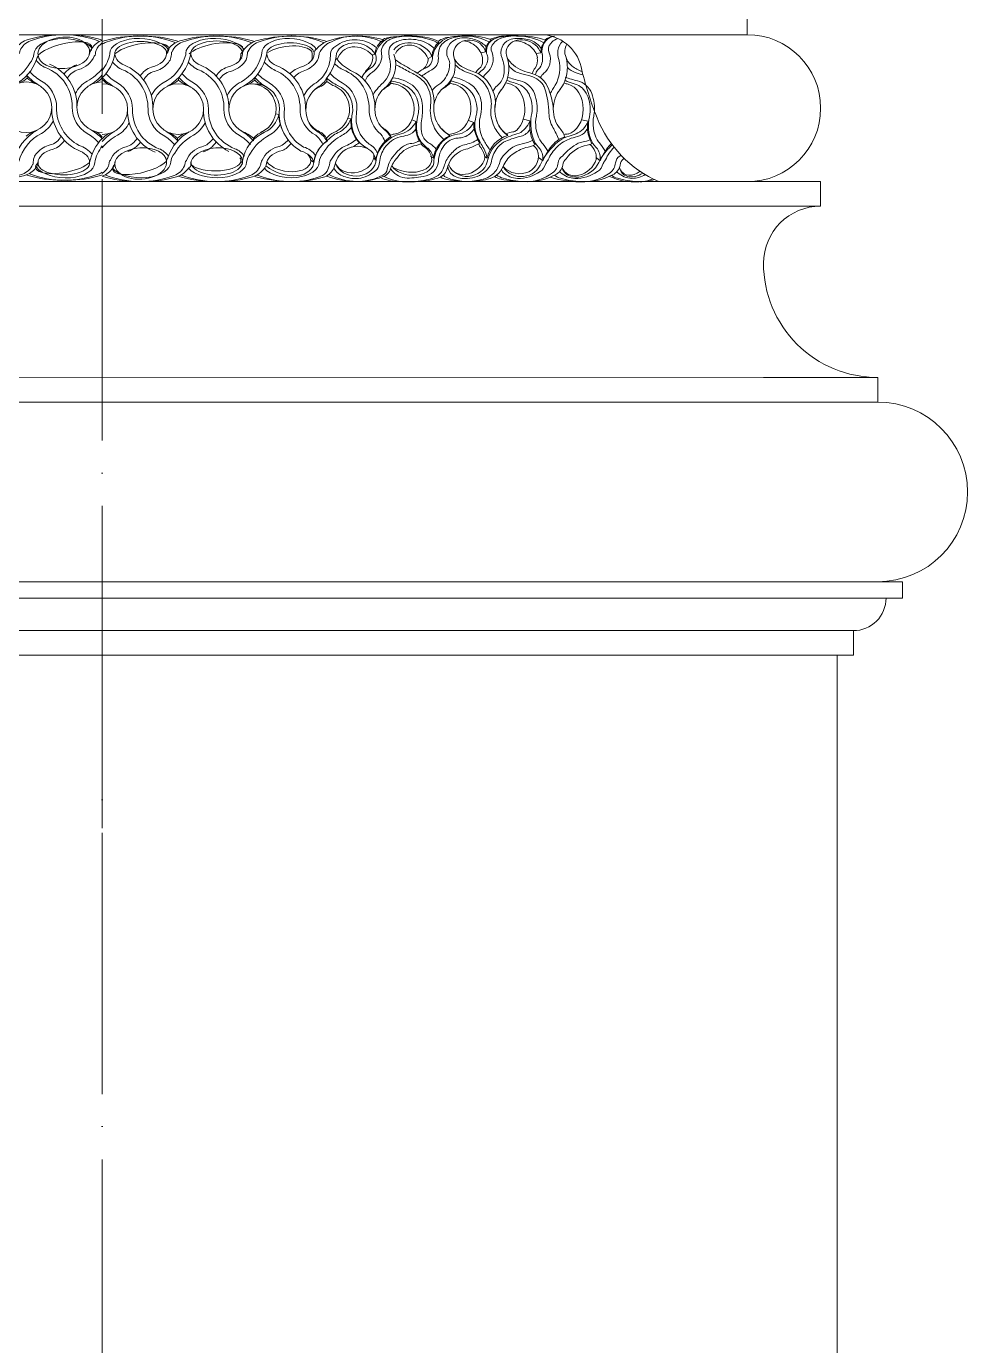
# Model space of a CAD drawing. Header units: millimetres. Extents: x 542654 to 551203, y 315718 to 321804.
# Drawn here: x 547805 to 548238, y 319638 to 320244 of the extents above; entities that cross this region are included whole.
import ezdxf

# ---------------------------------------------------------------- set-up
doc = ezdxf.new("R2010")
doc.units = ezdxf.units.MM
doc.linetypes.add('ACAD_ISO04W100', pattern=[30, 24, -3, 0, -3])
doc.layers.add('cad-block.com', color=250, linetype='Continuous')

msp = doc.modelspace()

# ---------------------------------------------------------------- linework, layer by layer
at = {"layer": 'cad-block.com', "color": 18, "linetype": 'ACAD_ISO04W100', "lineweight": 15, "ltscale": 5, "true_color": 0x000000}
msp.add_lwpolyline([(547840.28, 321525.15), (547840.28, 319130.24)], dxfattribs=at)
at = {"layer": 'cad-block.com', "color": 18, "lineweight": 15, "true_color": 0x000000}
for points in [[(548136.49, 320248.13), (548136.49, 320240.63)], [(547840.28, 320240.63), (547541.83, 320240.63)], [(547562.49, 320240.63), (548136.49, 320240.63)], [(547627, 320240.63), (547840.28, 320240.63)], [(547965.53, 320231.72), (547964.38, 320231.17)], [(547991.66, 320230.56), (547989.94, 320229.7)], [(548041.68, 320232.24), (548039.53, 320231.92)], [(547805.72, 320220.66), (547805.61, 320221.9)], [(547875.29, 320219.79), (547875.39, 320221.02)], [(547910.28, 320219.76), (547910.32, 320220.97)], [(547921.4, 320204.04), (547919.96, 320204.31)], [(547954.46, 320201.91), (547953.07, 320202.27)], [(547984.37, 320200.79), (547982.54, 320201.57)], [(548036.62, 320200.99), (548033.68, 320201.9)], [(548063.43, 320200.98), (548060.35, 320201.56)], [(547874.85, 320193.09), (547874.96, 320191.86)], [(547909.73, 320193.09), (547909.76, 320191.89)], [(547943.22, 320193), (547943.27, 320191.8)], [(547904.68, 320181.23), (547903.88, 320182.77)], [(547937.44, 320181.99), (547935.96, 320183.19)], [(547965.84, 320183.04), (547965.1, 320183.96)], [(547992.39, 320183.98), (547991.1, 320184.67)], [(548017.03, 320183.96), (548015.94, 320184.68)], [(548042.6, 320182.63), (548040.89, 320184.02)], [(548068.96, 320182.63), (548067.26, 320184.02)], [(548136.49, 320173.13), (547510.33, 320173.13)], [(548053.57, 320173.13), (547840.28, 320173.13)], [(548136.49, 320173.13), (548170.24, 320173.13), (548170.24, 320161.88)], [(548170.23, 320161.88), (547510.33, 320161.88)], [(548196.49, 320083.09), (547484.08, 320083.16)], [(548196.49, 320083.13), (548143.99, 320083.13)], [(548196.49, 320083.16), (548196.49, 320071.88)], [(548196.49, 320071.88), (547482.83, 320071.88)], [(547472.78, 319989.38), (548207.78, 319989.38)], [(547840.28, 319989.38), (547484.08, 319989.38)], [(547840.28, 319989.38), (548196.49, 319989.38)], [(548196.49, 319989.38), (547840.28, 319989.38)], [(548200.28, 319981.88), (547480.28, 319981.88)], [(547495.28, 319966.88), (548185.28, 319966.88)], [(548177.78, 319955.63), (548185.28, 319955.63), (548185.28, 319966.88)], [(547502.78, 319955.63), (548177.78, 319955.63)], [(548177.78, 319955.63), (548177.78, 319314.38)], [(547840.28, 319918.8), (547840.28, 319876.13)]]:
    msp.add_lwpolyline(points, dxfattribs=at)
for points in [[(547799.6, 320232.64, -0.287049), (547800.54, 320234.33, -0.152401), (547806.19, 320238.44, -0.065459), (547821.48, 320240.63)], [(547802.26, 320231.96, -0.096375), (547802.57, 320233.36, -0.214877), (547807.25, 320237.77, -0.093407), (547822.87, 320240.54, -0.071007)], [(547839.05, 320237.53, 0.097156), (547822.87, 320240.54)], [(547840.28, 320238.15, 0.018642), (547840.28, 320238.15, 0.0708), (547824.53, 320240.63)], [(547834.48, 320231.64, -0.139266), (547835.42, 320234.33, -0.134169), (547840.28, 320238.14, -0.134169)], [(547837.13, 320231.85, -0.103393), (547837.45, 320233.36, -0.146784), (547840.28, 320236.85, -0.146784)], [(547840.28, 320237.56, -0.018642), (547841.07, 320237.85, -0.065451), (547856.35, 320240.04, -0.065451)], [(547840.28, 320236.26, -0.066014), (547842.12, 320237.18, -0.093177), (547857.7, 320239.95)], [(547873.91, 320236.95, 0.020326), (547873.32, 320237.18, 0.093407), (547857.7, 320239.95)], [(547875.15, 320237.56, 0.01773), (547874.38, 320237.85, 0.065459), (547859.09, 320240.04, 0.065459)], [(547869.75, 320231.72, -0.160145), (547870.78, 320234.3, -0.142486), (547875.94, 320237.85, -0.065451), (547891.23, 320240.04, -0.065451)], [(547872.02, 320232.21, -0.375012), (547872.32, 320232.77, -0.214877), (547877, 320237.18, -0.094059), (547892.75, 320239.95, -0.071007)], [(547908.9, 320236.9, 0.024119), (547908.2, 320237.18, 0.093177), (547892.62, 320239.95)], [(547910.14, 320237.51, 0.020284), (547909.25, 320237.85, 0.065451), (547893.96, 320240.04, 0.065451)], [(547904.62, 320231.69, -0.154889), (547905.66, 320234.21, -0.142486), (547910.82, 320237.76, -0.063968), (547927.03, 320240.04)], [(547906.9, 320232.21, -0.375012), (547907.2, 320232.77, -0.214877), (547911.87, 320237.18, -0.093177), (547927.45, 320239.95, -0.071007)], [(547943.34, 320237.55, 0.017867), (547942.56, 320237.85, 0.065451), (547927.27, 320240.04, 0.065451)], [(547942.16, 320236.92, 0.022594), (547941.5, 320237.18, 0.10345), (547927.45, 320239.95)], [(547937.54, 320231.89, -0.221293), (547938.78, 320234.21, -0.091677), (547943.34, 320237.55, -0.107279)], [(547943.34, 320237.56, -0.018642), (547944.13, 320237.85, -0.073626), (547957.68, 320240.04, -0.065451)], [(547943.34, 320236.26, -0.066014), (547945.18, 320237.18, -0.127622), (547956.4, 320239.95)], [(547945.09, 320231.89, -0.273571), (547947.49, 320235.3, -0.171003), (547956.2, 320238.33, -0.163869), (547965.21, 320235.53, -0.074042), (547966.15, 320234.42, 2.685215)], [(547956.77, 320239.95, -0.080531), (547969.44, 320238.24, -0.078298)], [(547956.77, 320239.95, -0.104791), (547967.87, 320237.69, -0.031762), (547968.37, 320237.44, -1.384348)], [(547961.06, 320219.38, -0.181014), (547963.46, 320222.77, 0.210964), (547968.72, 320230.05, -0.035745), (547968.42, 320233.26, -0.146791), (547970.44, 320237.09, -0.099604), (547972.37, 320238.4, -0.112427), (547981.31, 320239.95, -0.052552), (547990.59, 320238.49, -0.081574), (547994.4, 320236.76, -481557.148128)], [(547964.63, 320212.96, -0.056045), (547967.21, 320216.51, -0.022795), (547969.27, 320218.57, 0.235098), (547972.62, 320227.23, 0.032245), (547972.24, 320229.61, -0.038781), (547971.85, 320232.35, -0.33746), (547975.05, 320237.14, -0.078815), (547977.53, 320238.13, -0.063281), (547982.15, 320238.56, -0.121478), (547990.31, 320236.26, -0.064238), (547992.65, 320234.32, 3.827273)], [(547965.48, 320231.81, -0.234886), (547969.44, 320238.24, 0.555427)], [(547972.78, 320239.28, 0.176971), (547968.56, 320236.67, 0.170859), (547965.83, 320231.8, 30.835725)], [(547969.06, 320238.35, -0.023677), (547969.89, 320238.81, -4.543444)], [(547969.89, 320238.81, -0.089164), (547975.52, 320239.74, -138.152303)], [(547982.61, 320240.04, 0.062233), (547972.78, 320239.28, -20.36839)], [(547981.31, 320239.95, -0.131146), (547995.06, 320237.37, -0.136736)], [(547987.02, 320221.62, -0.045129), (547991.59, 320224.46, 0.299565), (547994.64, 320229.74, -0.09087), (547995.12, 320234.26, -0.144119), (547996.29, 320236.35, -0.150915), (548002.47, 320239.52, -0.166619), (548018.04, 320237.35, -133.500069)], [(547991.66, 320230.56, -0.21013), (547995.06, 320237.37, -4.567109)], [(547991.78, 320214.99, -0.093335), (547994.8, 320217.7, 0.120817), (547997.99, 320220.89, 0.139988), (547999.84, 320227.64, 0.101965), (547999.52, 320229.11, -0.1221), (547998.46, 320232.05, -0.196806), (547999.9, 320236.38, -0.227466), (548006.38, 320239.24, -0.088773), (548012.58, 320237.93, -0.116279), (548016.65, 320235.04, 0.122608)], [(547995.6, 320237.11, 0.215825), (547991.9, 320229.5, -7.383926)], [(547994.54, 320237.62, -0.210263), (547994.54, 320237.62, -0.134425), (548000, 320239.46, 0.410848)], [(548007.3, 320240.18, 0.034973), (548000, 320239.46, 0.146763), (547995.6, 320237.11, 0.146763)], [(548007.3, 320240.18, -0.091204), (548019.06, 320238.23, -0.116078)], [(548019.06, 320238.23, 0.131141), (548016.92, 320235.72, 0.120504), (548016.32, 320232.78), (548014.26, 320232.23)], [(548015.31, 320221.1, -0.118246), (548016.72, 320222.9, 0.325983), (548019.29, 320232.38, -0.327377), (548020.05, 320236.76, -0.143144), (548022.48, 320238.63, -0.106305), (548031.28, 320240.04, -0.122174), (548043.1, 320236.92, -2.910199)], [(548043.95, 320237.94, 0.118811), (548031.62, 320239.9, 0.082433), (548022.46, 320239.42, 0.413915), (548016.73, 320231.94, 1.886314)], [(548027.02, 320240.04, 0.107945), (548018.31, 320238.5, -2.721038)], [(548019.69, 320214.67, -0.125563), (548021.63, 320217.13, 0.173483), (548024.54, 320221.63, 0.115836), (548024.54, 320227.71, 0.032323), (548023.9, 320229.82, -0.228234), (548023.9, 320234.9, -0.216023), (548027.25, 320238.25, -0.086474), (548030.57, 320238.88, -0.10808), (548037.37, 320237.95, -0.136488), (548041.93, 320234.36, -319075.843913)], [(548041.55, 320240.63, -0.348656), (548060.19, 320225.83, 0.03753), (548067.52, 320202.48, 0.197208), (548095.88, 320173.13, 1.09261)], [(548041.58, 320220.98, -0.118246), (548042.98, 320222.79, 0.325983), (548045.56, 320232.27, -0.327377), (548046.32, 320236.65, -0.143144), (548048.74, 320238.52, -0.011188), (548049.63, 320238.84, -0.011188)], [(548041.68, 320232.24, -0.201795), (548043.95, 320237.94)], [(548047.15, 320239.78, 0.397114), (548042.38, 320231.53)], [(548047.94, 320239.97, 0.145164), (548043.49, 320238.12, -0.275854)], [(548046, 320213.55, -0.013011), (548048.24, 320217.38, 0.207103), (548050, 320229.21, -0.117171), (548049.55, 320233.35, -0.195886), (548051.81, 320237.65, -0.195886)], [(547807.03, 320227.61, 0.163446), (547808.88, 320231.71, -6.909534)], [(547810, 320229.19, 0.063694), (547810.76, 320231.19, -14.566342)], [(547824.3, 320220.74, -0.187032), (547829.4, 320224.66, 0.246599), (547836.57, 320230.84, 0.167427), (547837.13, 320231.85, -0.004862)], [(547843.76, 320231.89, -0.115094), (547840.28, 320224.22, -0.113469)], [(547846.1, 320231.8, -0.145453), (547840.28, 320220.78, -0.145453)], [(547878.58, 320231.4, -0.220522), (547868.28, 320218.51, 0.067828), (547865.31, 320216.23, 0.067828)], [(547880.97, 320231.8, -0.220603), (547870.12, 320216.94, 0.066571), (547870.12, 320216.94)], [(547870.25, 320227.36, 0.207831), (547872.02, 320232.21, 0.467619)], [(547878.63, 320232.15, -0.076886), (547878.58, 320231.4, -0.711485)], [(547903.9, 320231.89, -0.150462), (547903.11, 320228.51, 1140.797871)], [(547913.27, 320230.68, -0.203725), (547904.2, 320219.05, 0.068195), (547904.2, 320219.05, 0.068195)], [(547904.68, 320231.8, -0.0002), (547904.68, 320231.81, -0.0002)], [(547915.84, 320231.89, -0.227666), (547905.21, 320217.04, -0.227666)], [(547905.76, 320228.19, 0.172817), (547906.9, 320232.21, 0.467619)], [(547913.5, 320232.11, -0.086243), (547913.27, 320230.68)], [(547939.06, 320228.87, 0.104985), (547939.87, 320231.65, 0.023441), (547939.87, 320231.65, 1.136097)], [(547939.87, 320231.65, -0.144926), (547940.41, 320232.87, -0.128461), (547943.34, 320236.26, -0.131639)], [(547947.87, 320232.1, -0.160271), (547943.34, 320220.78, -0.145453)], [(547945.09, 320231.89, -0.123226), (547943.34, 320224.22, -0.113469)], [(547964.38, 320231.17, -0.18765), (547963.56, 320226.78, -0.039095), (547962.34, 320225.13, 0.054537), (547959.5, 320221.02, 6.83049)], [(547965.83, 320231.8, -0.083203), (547966.01, 320228.74, -0.247182), (547963.51, 320225.32, -2.400939)], [(547974.19, 320231.76, -0.334356), (547969.6, 320215.81, 0.532296)], [(548026.11, 320230.56, -0.281884), (548022.9, 320214.46, -2.604553)], [(547793.02, 320213.54, -0.146171), (547798.47, 320219.32, 0.149601), (547807.03, 320227.61, 0.21331)], [(547800.36, 320217.77, -0.267865), (547800.36, 320217.77, 0.183586), (547810, 320229.19, 0.21331)], [(547809.91, 320228.94, 0.159429), (547814.27, 320225.51, -0.318713), (547826.41, 320207.33, 0.268575), (547833.35, 320195.28, -0.081294), (547838.6, 320190.98, -0.081294)], [(547822.7, 320222.53, -0.14896), (547828.55, 320226.81, 0.033692), (547828.55, 320226.81, 0.157416)], [(547827.89, 320213.54, -0.146184), (547833.35, 320219.32, 0.112441), (547840.28, 320225.12, 0.112441)], [(547873.47, 320190.15, 0.081294), (547868.22, 320194.44, -0.268505), (547861.28, 320206.49, 0.288678), (547850.87, 320223.99, -0.142365), (547845, 320228.05, -0.117646)], [(547863.53, 320206.46, 0.290609), (547851.73, 320226.08), (547851.73, 320226.08)], [(547862.87, 320225.71, -0.132314), (547862.87, 320225.71, 0.187603), (547857.72, 320221.62)], [(547870.25, 320227.36, -0.150244), (547864.24, 320223.76, 0.25156), (547859.31, 320219.73, 0.21133)], [(547908.35, 320190.15, 0.081294), (547903.1, 320194.44, -0.268505), (547896.16, 320206.49, 0.288999), (547885.72, 320224, -0.123631), (547879.81, 320227.91, -0.052437)], [(547898.41, 320206.46, 0.290613), (547886.6, 320226.08), (547886.6, 320226.08)], [(547897.6, 320225.67, -0.165719), (547897.6, 320225.67, 0.184944), (547892.6, 320221.62)], [(547905.76, 320228.19, -0.167244), (547899.13, 320223.77, 0.221723), (547894.06, 320219.89, 0.21466)], [(547941.6, 320190.33, 0.096), (547938.38, 320194.44, -0.292425), (547931.15, 320206.88, 0.296797), (547919.76, 320224.25, -0.135998), (547914.79, 320228.07, -0.119149)], [(547933.69, 320206.46, -0.036008), (547933.69, 320206.46, 0.291562), (547921.68, 320225.8), (547921.68, 320225.8)], [(547931.77, 320225.83, 182.59746), (547931.77, 320225.83, 0.142317), (547926.46, 320222.67)], [(547939.06, 320228.87, -0.186494), (547933.24, 320224.11, 0.147073), (547928.21, 320220.95, 0.148769)], [(547970.12, 320191.65, 0.062231), (547968.23, 320194.89, -0.214339), (547962.8, 320206.49, 0.294925), (547952.19, 320223.99, -0.122919), (547946.96, 320227.32, -0.117646)], [(547954.26, 320224.2, -0.099661), (547947.6, 320229.86, 0.400997)], [(547963.51, 320225.32, 0.063521), (547960.58, 320222.77, 0.041781), (547959.5, 320221.02, 5.943578)], [(547979.28, 320226.29, -0.04339), (547974.91, 320229.1, 0.356149)], [(547975.1, 320226.84, -0.025818), (547980.73, 320223.81, -0.061076), (547986.21, 320220.65, -0.18941), (547990.95, 320212.93, -0.074307), (547991.08, 320208.21, 0.134088), (547992.5, 320198.59, 0.125865), (547997.23, 320192.54, 3.907296)], [(547979.28, 320226.29, 0.280317), (547979.28, 320226.29, -0.028633), (547988.15, 320220.84, -0.220354), (547992.61, 320208.15)], [(547991.9, 320229.5, -0.262287), (547989.36, 320225.54, 0.120053), (547985.06, 320222.91, 0.069073)], [(547989.94, 320229.7, -0.034066), (547989.94, 320229.7, -0.197259), (547987.78, 320224.89, -3.930132)], [(548001.97, 320229.79, -0.297265), (547997.84, 320216.76, 0.080873)], [(548002.42, 320226.86, 0.140326), (548008.87, 320222.9, -0.216719), (548017.36, 320215.77, -0.080842), (548018.87, 320210.61, -0.061463), (548018.87, 320207.24, 0.140584), (548020.25, 320198.47, 0.097397), (548024.02, 320193.3, 6.432445)], [(548005.3, 320226.08, 0.014695), (548005.3, 320226.08, 0.074847), (548010.21, 320223.85, -0.234064), (548019.34, 320215.41, -0.17384), (548020.54, 320206.46)], [(548014.96, 320228.5, -0.237758), (548013.38, 320225.04, 0.081735), (548011.78, 320223.29, -9.331702)], [(548017.39, 320229.76, -0.16978), (548015.37, 320224.8, 0.043804), (548012.97, 320222.71, -0.6587)], [(548026.88, 320226.81, 0.185854), (548031.18, 320223.21, 0.033628), (548036.14, 320221.88, -0.197474), (548042.72, 320217.53, -0.074568), (548043.58, 320215.74, -0.066117), (548045.45, 320204.55, 0.11894), (548047.26, 320198.05, -0.024298), (548050.02, 320192.46, 7.777583)], [(548028.29, 320227.38, -0.020897), (548028.29, 320227.38, 0.198166), (548028.29, 320227.38, 0.138312), (548036.6, 320223.06, -0.276717), (548045.33, 320215.41, -0.073649), (548047.43, 320206.46)], [(548039.07, 320225.33, 0.065483), (548037.68, 320222.81, 7.503547)], [(548040.1, 320229.96, -0.209661), (548040.1, 320229.96, -0.186865), (548039.07, 320225.33, 157667.627814)], [(548042.5, 320229.79, -0.221628), (548040.25, 320224.32, 0.146544), (548039.2, 320222.25, -5.291893)], [(548053.29, 320230.23, -0.099627), (548053.69, 320222.81, -0.121679), (548050.48, 320215.38, -6.357955)], [(548053.29, 320230.23), (548053.29, 320230.23, 0.157637), (548056.06, 320226.18, 0.076231), (548060.71, 320223.69, 0.076231)], [(548053.89, 320225.52, 0.072204), (548057.54, 320223.21, 0.024097), (548061.08, 320222.19, 0.024097)], [(547805.72, 320220.66, -0.072262), (547802.54, 320218.56, -19.622148)], [(547805.72, 320220.66, 0.044426), (547809.22, 320218.28, -1.326627)], [(547807.1, 320223.61, 0.081294), (547812.35, 320219.32, -0.268505), (547819.29, 320207.27, 0.288678), (547829.7, 320189.77, -0.142365), (547835.57, 320185.71, -0.117646)], [(547834.49, 320217.38, -0.267865), (547834.49, 320217.38, 0.081061), (547840.28, 320222.12, 0.081294)], [(547840.28, 320220.91, -0.08041), (547837.42, 320218.56, -19.622148)], [(547840.28, 320224.22, 0.000004), (547840.28, 320224.22, 0.000004)], [(547840.28, 320224.22, -0.000004), (547840.28, 320224.22, -0.000004)], [(547840.28, 320224.22, -0.000004), (547840.28, 320224.22, -0.000004)], [(547840.28, 320224.22, 0.000004), (547840.28, 320224.22, 0.000004)], [(547840.28, 320220.08, 0.08041), (547843.15, 320217.73, 19.622148)], [(547870.66, 320184.82, 0.159429), (547866.3, 320188.25, -0.318713), (547854.16, 320206.43, 0.268575), (547847.22, 320218.48, -0.081294), (547841.97, 320222.77, -0.081294)], [(547875.29, 320219.79, -0.084322), (547871.74, 320217.57, 1.326627)], [(547875.29, 320219.79, 0.07015), (547878.75, 320217.52, 19.622148)], [(547880.97, 320216.53, -0.07743), (547875.39, 320221.02)], [(547905.57, 320184.76, 0.161371), (547901.18, 320188.25, -0.318713), (547889.04, 320206.43, 0.268575), (547882.1, 320218.48, -0.080911), (547876.87, 320222.75, -0.081294)], [(547910.28, 320219.76, -0.100015), (547906.72, 320217.6, 1.326627)], [(547910.28, 320219.76, 0.097777), (547913.44, 320217.58, 19.622148)], [(547938.27, 320185.14, 0.171369), (547932.72, 320189.02, -0.301945), (547923.91, 320206.43, 0.268572), (547916.97, 320218.48, -0.055523), (547911.66, 320222.51, -0.048784)], [(547938.45, 320218.52, -0.081294), (547938.45, 320218.52, 0.147638), (547932.92, 320212.71, 0.267657)], [(547943.34, 320220.78), (547943.37, 320219.19, -0.17579), (547939.95, 320216.52, 0.131284), (547936.92, 320214.55, -43.334698)], [(547943.34, 320224.22, -0.136905), (547938.45, 320218.52, 0.068195), (547938.45, 320218.52)], [(547943.34, 320220.78, -0.165674), (547939.25, 320216.58, -0.072831)], [(547943.34, 320224.22, -0.000004), (547943.34, 320224.22, -0.000004)], [(547943.37, 320219.19, 0.086829), (547947.26, 320216.93)], [(547966.62, 320186.06, 0.195227), (547962.83, 320190.39, -0.283008), (547957.05, 320204.67, 0.320836), (547950.52, 320218.48, -0.074676), (547944.88, 320222.87, -0.081294)], [(547965.51, 320206.46, 0.318818), (547954.26, 320224.2), (547954.26, 320224.2)], [(547972.91, 320219.37), (547972.81, 320218.36, -0.096515), (547970.74, 320216.49, 0.028724), (547969.13, 320215.39, -26.089249)], [(547974.32, 320217.99, 0.006424), (547972.81, 320218.36, -1.587277)], [(547972.91, 320219.37, 0.02419), (547974.07, 320219.13, -0.113221), (547980.89, 320216.35)], [(547973.75, 320220.87, -0.131559), (547982.7, 320217.39, -0.202765), (547987.26, 320208.98, -0.056499), (547987.04, 320202, 0.124857), (547987.35, 320194.35, 0.199329), (547990.75, 320190.59, -0.12536), (547993.59, 320188.03, 3.307301)], [(548000.42, 320219.53), (548000.02, 320218.37, -0.074458), (547997.85, 320216.58, 0.04174), (547995.97, 320215.29, 24.307937)], [(548001.94, 320217.88, -0.033293), (548000.02, 320218.37, -0.045496)], [(548008.24, 320215.91, 0.108935), (548002.36, 320218.87, -0.041757), (548000.41, 320219.53, -0.041757)], [(548001.32, 320221.31, -0.084711), (548009.6, 320217.7, -0.244148), (548014.45, 320207.81, -0.049704), (548013.83, 320202.79, 0.195952), (548015.65, 320191.82, 0.006951), (548018.32, 320187.61, -10.854549)], [(548027.92, 320217.88, -0.03775), (548025.66, 320218.54, -0.03775)], [(548031.57, 320217.81, 0.020479), (548028.35, 320218.87, -0.037175), (548026.13, 320219.71, -0.037175)], [(548026.57, 320221.14, 0.030989), (548032.2, 320219.41, -0.249239), (548038.75, 320213.61, -0.119922), (548039.85, 320204.44, -0.022277), (548039.65, 320203.28, 0.180983), (548041.3, 320192.36, 0.047583), (548042.59, 320190.49, -0.047891), (548044.94, 320187.07, 19.657569)], [(548054.34, 320217.88, -0.03336), (548052.33, 320218.45, -0.03336)], [(548058.43, 320217.57, 0.027591), (548054.76, 320218.87, -0.032563), (548052.82, 320219.59, -0.032563)], [(548052.93, 320221.14, 0.030989), (548058.56, 320219.41, -0.249239), (548065.11, 320213.61, -0.119922), (548066.21, 320204.44, -0.022277), (548066.02, 320203.28, 0.180983), (548067.66, 320192.36, 0.047583), (548068.95, 320190.49, -0.047891), (548071.3, 320187.07, 19.657569)], [(547817.03, 320207.3, 0.290609), (547828.84, 320187.68), (547828.84, 320187.68)], [(547931.45, 320187.2), (547931.45, 320187.2, -0.296896), (547921.66, 320206.46, -0.293371)], [(547852.68, 320200.22, -0.146184), (547847.22, 320194.44, 0.112441), (547840.28, 320188.64, 0.112441)], [(547887.55, 320200.22, -0.146171), (547882.1, 320194.44, 0.149601), (547873.54, 320186.14, 0.21331)], [(547921.4, 320204.04, 0.128532), (547923.49, 320195.78, -19.222281)], [(547954.46, 320201.91, 0.204263), (547958.22, 320190.96, 3.948611)], [(547987.06, 320190.77, -0.158291), (547984.55, 320195.37, -0.086855), (547984.37, 320200.79, 1.100134)], [(547985.12, 320202.68, 0.136177), (547985.12, 320194.33, 0.135064), (547989.26, 320188.85, -0.19006), (547992.22, 320184.55, -0.82602)], [(548013.7, 320190.84, -0.088472), (548011.1, 320197.44, -0.057435), (548010.86, 320200.26), (548008.52, 320201.29)], [(548011.9, 320202.85, 0.180093), (548012.64, 320193.67, 0.027271), (548015.47, 320188.36, -0.10274), (548017.03, 320183.96, -0.10274)], [(548021.36, 320201.5, 0.183885), (548025.85, 320195.15, 0.014971), (548026.52, 320194.3, 10.318868)], [(548039.18, 320190.18, -0.139912), (548036.81, 320196.43, -0.053011), (548036.64, 320201.04, 37.483394)], [(548037.34, 320203.3, 0.137673), (548038.73, 320191.64, 0.066478), (548041.31, 320188.18, -0.182741), (548042.6, 320182.63, 3.92238)], [(548065.2, 320190.49, -0.12326), (548063.16, 320197.76, -0.056592), (548063.43, 320200.98, 1.219939)], [(548064.04, 320202.95, 0.168551), (548065.09, 320191.64, 0.066478), (548067.67, 320188.18, -0.182741), (548068.96, 320182.63, 3.92238)], [(547799.6, 320181.96, -0.220603), (547810.45, 320196.82, 0.066571), (547810.45, 320196.82)], [(547801.99, 320182.35, -0.220522), (547812.29, 320195.25, 0.067828), (547815.26, 320197.53, 0.067828)], [(547805.28, 320193.97, -0.084322), (547808.83, 320196.19, 1.326627)], [(547840.28, 320193.68, 0.08041), (547837.42, 320196.03, 19.622148)], [(547846.08, 320196.38, -0.267865), (547846.08, 320196.38, 0.081061), (547840.28, 320191.64, 0.081294)], [(547840.28, 320192.84, -0.08041), (547843.15, 320195.19, -19.622148)], [(547880.21, 320195.99, -0.267865), (547880.21, 320195.99, 0.183586), (547870.57, 320184.57, 0.21331)], [(547874.85, 320193.09, 0.044426), (547871.35, 320195.48, -1.326627)], [(547874.85, 320193.09, -0.072262), (547878.03, 320195.19, -19.622148)], [(547909.73, 320193.09, 0.076771), (547904.32, 320196.34, -1.326627)], [(547914.86, 320195.88, 0.255515), (547904.68, 320182.57)], [(547922.01, 320199.44, -0.129971), (547916.97, 320194.44, 0.149601), (547908.41, 320186.14, 0.21331)], [(547909.73, 320193.09, -0.09598), (547914.09, 320196.25, -19.622148)], [(547915.85, 320196.39, 0.000001), (547915.85, 320196.39, 0.000001)], [(547943.22, 320193, 0.180148), (547940.1, 320196.06, -0.140285), (547935.28, 320200.1, -0.153209)], [(547947.63, 320196.18, 0.090638), (547944.03, 320193.86, 0.032029), (547943.22, 320193, 0.032029)], [(547954.67, 320198.12, -0.100998), (547950.52, 320194.44, 0.110215), (547943.34, 320188.64, 0.112441)], [(547948.61, 320195.69, -0.267865), (547948.61, 320195.69, 0.10551), (547943.34, 320191.64, 0.081294)], [(547984.27, 320197.28, -0.212772), (547980.59, 320194.5, 0.003748), (547977.05, 320193.65, 0.18758), (547969.97, 320188.67, 0.128591), (547967.67, 320181.98, -0.268767), (547963.93, 320176.9, -0.172279), (547955.71, 320174.56, -0.10341), (547949.91, 320176.17, -0.150327), (547946.66, 320179.36, -1.681499)], [(547977.5, 320195.12, 0.327229), (547965.87, 320182.08, 150.59008)], [(547972.75, 320193.86), (547972.64, 320194.5, 0.079215), (547970.01, 320197.17, -0.030572), (547968.08, 320198.78, -1.926078)], [(547974.32, 320195, 0.036796), (547972.64, 320194.5, -1.216476)], [(548011.1, 320197.44, -0.180053), (548006.47, 320193.66, -0.071042), (548003.69, 320193.14, 0.230858), (547997.16, 320189.59, 0.143892), (547994.66, 320182.39, -0.37268), (547987.66, 320175.57, -0.074), (547979.28, 320174.83, -0.224865), (547972.71, 320179.1, 13.018877)], [(547999.93, 320194.15, 0.263197), (547992.39, 320183.98, 5.108955)], [(548003.38, 320194.89, 0.229973), (547994.94, 320189.44, 0.117172), (547992.62, 320182.81, 10.429524)], [(547995.29, 320198.38, 0.075944), (547998.98, 320194.9, -0.03389), (547999.93, 320194.15, -0.03389)], [(547999.93, 320194.15), (547999.62, 320194.65, -0.045603), (547996.18, 320197.33, -0.663417)], [(548036.71, 320197.25, -0.223247), (548032.6, 320194.01, 0.044193), (548025.62, 320191.72, 0.115816), (548022.12, 320189.13, 0.136382), (548019.1, 320182.61, -0.200248), (548015.4, 320177.25, -0.134958), (548011.36, 320175.14, -0.040542), (548006.92, 320174.55, -0.171541), (548001.09, 320176.29, -0.237341), (547999.03, 320180.28, 213.805506)], [(548005.61, 320197.24, -0.109003), (548002.05, 320195.44, 0.063154), (547999.62, 320194.65, -6.141469)], [(548026.52, 320194.3, 0.280746), (548017.03, 320183.96, 5.588893)], [(548031.71, 320195.37, 0.048193), (548023.86, 320192.36, 0.215502), (548017.11, 320182.24, 1.996929)], [(548026.52, 320194.3, -0.100841), (548022.41, 320198.85, 1.435164)], [(548063.16, 320197.76, -0.228967), (548059.41, 320194.21, -0.001067), (548055.67, 320193.03, 0.118264), (548049.17, 320189.15, 0.100717), (548045.12, 320183.18, 0.053445), (548043.99, 320181.42, -0.176097), (548041.38, 320177.73, -0.158588), (548031.03, 320174.62, -0.189132), (548024.43, 320177.38, -0.15458), (548023.7, 320178.74, -0.822244)], [(548030.5, 320196.67, -0.131546), (548028.85, 320195.96, 0.06113), (548025.85, 320195.15, -3.736763)], [(548058.43, 320195.35, -0.027591), (548054.76, 320194.05, 0.153281), (548046.83, 320188.73, 0.085082), (548041.99, 320181.99, -1171.448465)], [(548049.99, 320198.15, -0.105968), (548052.73, 320193.71, -0.107459)], [(548054.34, 320195.04, 0.036293), (548052.3, 320194.77, 0.036293)], [(547810.32, 320186.4, -0.150244), (547816.33, 320189.99, 0.25156), (547821.26, 320194.03, 0.21133)], [(547817.7, 320188.05, -0.132314), (547817.7, 320188.05, 0.187603), (547822.85, 320192.14)], [(547834.47, 320181.96, -0.145453), (547840.28, 320192.98, -0.145453)], [(547836.81, 320181.86, -0.115094), (547840.28, 320189.54, -0.113469)], [(547856.27, 320193.02, -0.187032), (547851.17, 320189.1, 0.246599), (547844, 320182.92, 0.167427), (547843.44, 320181.91, -0.004862)], [(547857.87, 320191.22, -0.14896), (547852.02, 320186.95, 0.033692), (547852.02, 320186.95, 0.157416)], [(547891.18, 320192.98, -0.180292), (547886.05, 320189.1, 0.257063), (547878.9, 320182.81, 0.154584), (547878.31, 320181.8, -0.004862)], [(547892.6, 320191.33, -0.178716), (547886.6, 320186.85, 0.31947), (547886.6, 320186.85, -0.000978), (547886.6, 320186.85, -0.000978)], [(547909.76, 320191.88, 0.000208), (547909.75, 320191.9, 0.000208)], [(547925.58, 320192.36, -0.163972), (547920.92, 320189.1, 0.246599), (547913.75, 320182.92, 0.167427), (547913.19, 320181.91, -0.004862)], [(547943.27, 320191.8, 0.195253), (547937.44, 320181.99, 4.226524)], [(547943.34, 320191.64, 0.20928), (547937.53, 320182.59, 0.129765)], [(547943.34, 320188.64, 0.036546), (547941.72, 320186.14)], [(547944.3, 320176.4, 0.112919), (547957.2, 320173.22, 0.127971), (547969.18, 320176.12, 0.219163), (547971.18, 320178.77, -0.022667), (547971.98, 320181.76, -0.099259), (547974.54, 320185.41, -0.066876), (547977.57, 320188.69, -0.149991), (547982.4, 320190.7, 0.130563), (547985.97, 320192.03, 2.937917)], [(547956.99, 320192.53, -0.068828), (547951.41, 320189.3, 0.16839), (547945.32, 320182.92, 0.167427), (547944.76, 320181.91)], [(547958.22, 320190.96, -0.097494), (547953.36, 320188.49, 0.033692), (547953.36, 320188.49, 0.157416)], [(547972.75, 320193.86, 0.072945), (547969.27, 320190.7, 0.133742), (547965.84, 320183.04, -0.855332)], [(548012.79, 320192.49, -0.085747), (548006.63, 320190.03, 0.173428), (548001.44, 320186.83, 0.099677), (547997.93, 320182.11, 0.010356), (547997.06, 320179.55, -0.183892), (547993.97, 320175.65, -0.07889), (547990.27, 320174.18, -0.051544), (547980.53, 320173.02, -0.122981), (547969.68, 320175.55, -2.424902)], [(547975.42, 320183.64, -0.191884), (547983.43, 320189.57, 0.103334), (547987.06, 320190.77, 0.106934)], [(547990.5, 320186.68, 0.122166), (547988.6, 320188.76, -0.076887), (547986.66, 320190.55, 2.852258)], [(548037.98, 320192.16, -0.081747), (548033.19, 320190.52, 0.186687), (548025.25, 320185.79, 0.153042), (548022.84, 320182.1, -0.147978), (548020.13, 320177.04, -0.116159), (548016.25, 320174.65, -0.069587), (548008.04, 320173.13, -0.061389), (548001.12, 320174.17, -0.05776), (547998.17, 320175.12, -0.195391), (547996.93, 320176.25, -1.144164)], [(548013.7, 320190.84, -0.082612), (548006.2, 320187.72)], [(548016.03, 320184.08, 0.131718), (548014.13, 320188.76, -0.091647), (548013.15, 320190.51, 18.340922)], [(548064.31, 320192.33, -0.066625), (548061.13, 320191.36, 0.116481), (548056.89, 320189.61, 0.053382), (548051.65, 320184.9, 0.226053), (548049.64, 320181.79, -0.215271), (548047.14, 320177.22, -0.175876), (548033.71, 320173.13, -0.056612), (548024.41, 320174.68, -0.089506), (548021.4, 320176.16, -6.922024)], [(548034.88, 320188.81, 0.091292), (548028.52, 320185.54, 0.134617), (548024.37, 320180.04, -0.678127)], [(548033.71, 320173.13, 0.134067), (548048.32, 320176.23, 0.218392), (548051.84, 320180.76, -0.207424), (548053.33, 320183.65, -0.197649), (548063.02, 320189.86, 0.050451), (548065.2, 320190.49, 0.075052)], [(548039.18, 320190.18, -0.158031), (548039.18, 320190.18, -0.094301), (548034.83, 320188.8, -1.127352)], [(548040.07, 320187.68, 0.043632), (548038.26, 320189.74, 0.400774)], [(548052.73, 320193.71, 0.01287), (548051.22, 320193.11, 0.093266), (548047.48, 320190.41, 0.083417), (548042.6, 320182.63, -0.661199)], [(548075.34, 320188.96, 0.097029), (548071.48, 320183.18, 0.053445), (548070.35, 320181.42, -0.176097), (548067.74, 320177.73, -0.158588), (548057.39, 320174.62, -0.189132), (548050.79, 320177.38, -0.062953), (548050.39, 320177.88)], [(548067.12, 320183.29, 0.257896), (548064.28, 320190.17, -392019.143967)], [(548074.45, 320190.12, 0.029349), (548073.2, 320188.73, 0.085082), (548068.35, 320181.99)], [(548074.07, 320190.63, 0.006353), (548073.85, 320190.41, 0.083417), (548068.96, 320182.63)], [(547810.82, 320182.04, -0.160145), (547809.79, 320179.46, -0.142486), (547804.63, 320175.91, -0.065451), (547789.34, 320173.72, -0.065451)], [(547810.32, 320186.4, 0.207831), (547808.55, 320181.55, 0.467619)], [(547846.09, 320182.11, -0.139266), (547845.15, 320179.43, -0.134169), (547840.28, 320175.62, -0.134169)], [(547870.57, 320184.57, 0.063694), (547869.81, 320182.57, -14.566342)], [(547873.54, 320186.14, 0.163446), (547871.69, 320182.05, -6.909534)], [(547915.84, 320182.16, -0.143119), (547914.9, 320179.43, -0.152401), (547909.25, 320175.32, -0.065451), (547893.96, 320173.13)], [(547903.9, 320182.57, 0.301195), (547903.48, 320184.02, -0.248294)], [(547908.41, 320186.14, 0.163446), (547906.57, 320182.05, -6.909534)], [(547941.72, 320186.14, 0.163446), (547939.87, 320182.05, -6.909534)], [(547949.06, 320185.17, 0.098394), (547947.25, 320181.2, -0.670495)], [(547975.78, 320184.13, 0.106135), (547972.71, 320179.1, -0.266284), (547968.88, 320175.27, -0.09033), (547956.77, 320173.22, -2.675472)], [(548006.2, 320187.72, 0.262527), (547998.56, 320178.69, -0.234916), (547994.38, 320174.79, -0.085906), (547982.72, 320173.13, 6.378675)], [(548078.45, 320185.38, 0.004898), (548078.01, 320184.9, 0.226053), (548076.01, 320181.79, -0.215271), (548073.5, 320177.22, -0.175876), (548060.08, 320173.13, -0.056612), (548050.77, 320174.68, -0.083829), (548047.94, 320176.03)], [(548060.08, 320173.13, 0.134067), (548074.68, 320176.23, 0.218392), (548078.2, 320180.76, -0.207424), (548079.69, 320183.65, -0.005536), (548079.88, 320183.92, -0.005536)], [(547808.55, 320181.55, -0.375012), (547808.25, 320180.99, -0.214877), (547803.57, 320176.58, -0.094059), (547787.82, 320173.81, -0.071007)], [(547805.42, 320176.2, 0.01773), (547806.19, 320175.91, 0.065459), (547821.48, 320173.72, 0.065459)], [(547806.66, 320176.81, 0.020326), (547807.25, 320176.58, 0.093407), (547822.87, 320173.81)], [(547840.28, 320177.5, -0.066014), (547838.45, 320176.58, -0.093177), (547822.87, 320173.81)], [(547840.28, 320176.2, -0.018642), (547839.5, 320175.91, -0.065451), (547824.21, 320173.72, -0.065451)], [(547843.44, 320181.91, -0.103393), (547843.12, 320180.4, -0.146784), (547840.28, 320176.91, -0.146784)], [(547841.52, 320176.23, 0.097156), (547857.7, 320173.22)], [(547878.31, 320181.8, -0.096375), (547878, 320180.4, -0.214877), (547873.32, 320175.99, -0.093407), (547857.7, 320173.22, -0.071007)], [(547880.97, 320181.12, -0.287049), (547880.02, 320179.43, -0.152401), (547874.38, 320175.32, -0.065459), (547859.09, 320173.13)], [(547876.41, 320176.22, 0.020302), (547876.41, 320176.22, 0.097303), (547892.62, 320173.22)], [(547913.19, 320181.91, -0.103393), (547912.87, 320180.4, -0.214877), (547908.2, 320175.99, -0.093177), (547892.62, 320173.22, -0.071007)], [(547911.27, 320176.23, 0.020558), (547911.87, 320175.99, 0.093407), (547927.49, 320173.22)], [(547943, 320177.25, -0.109679), (547941.5, 320175.99, -0.103225), (547927.49, 320173.22)], [(547947.25, 320181.2, -0.046853), (547946.66, 320179.36, -0.173558), (547942.56, 320175.32, -0.134169)], [(547944.76, 320181.91, -0.103393), (547944.44, 320180.4, -0.135171), (547943, 320177.25, -0.146784)], [(548024.37, 320180.04, -0.245882), (548017.24, 320174.22, -0.035445), (548009.05, 320173.13, -2.639422)], [(548093.15, 320174.42, -0.121986), (548086.24, 320173.13, -0.056612), (548076.93, 320174.68, -0.083829), (548074.1, 320176.03)], [(548089.66, 320176.35, -0.12994), (548083.55, 320174.62, -0.189132), (548076.95, 320177.38, -0.062953), (548076.55, 320177.88)], [(547840.28, 320175.61, 0.018642), (547840.28, 320175.61, 0.0708), (547856.04, 320173.13)], [(547875.15, 320175.61, 0.018782), (547875.15, 320175.61, 0.074966), (547891.75, 320173.13)], [(547910.14, 320175.66, 0.016128), (547910.82, 320175.41, 0.06288), (547926.79, 320173.13)], [(547942.56, 320175.32, -0.000006), (547942.56, 320175.32, -0.065451), (547927.27, 320173.13)], [(547943.34, 320175.61, 0.018642), (547943.34, 320175.61, 0.079307), (547957.36, 320173.13)], [(547968.06, 320174.98, 0.076039), (547972.72, 320173.57, 0.049926), (547983.75, 320173.11)], [(547997.36, 320174.46, -0.075231), (547995.53, 320175.25, -0.075231)], [(547997.36, 320174.46, 0.062253), (548008.63, 320173.13)], [(548033.71, 320173.13, -0.049351), (548023.52, 320174.27, -0.085131), (548020.38, 320175.45, -0.379116)], [(548061.71, 320173.08, -0.089083), (548046.06, 320175.19, -0.078687)], [(548086.71, 320173.11, -0.139448), (548073.29, 320175.56, 0.232872)], [(548086.24, 320173.13, 0.095276), (548093.85, 320174.07, 0.095276)], [(548185.28, 319966.88, 0.414214), (548200.28, 319981.88), (548207.78, 319981.88), (548207.78, 319989.38)]]:
    msp.add_lwpolyline(points, format="xyb", dxfattribs=at)
for centre in [(547805.41, 320207.3), (547875.16, 320206.46)]:
    msp.add_circle(centre, 11.62, dxfattribs=at)
for centre, radius, start, end in [((548136.49, 320206.88), 33.75, 270, 90), ((547807.9, 320207.96), 20.77, 358.11079, 67.13663), ((547822.85, 320237.5), 23.25, 222.15541, 240.00007), ((547840.28, 320207.3), 11.62, 90, 270), ((547859.72, 320241.27), 28.24, 226.51376, 240.82961), ((547910.03, 320206.46), 13.88, 114.88207, 153.3211), ((547927.47, 320236.66), 23.25, 222.4657, 240.05405), ((547955.23, 320232.72), 16.85, 225.13048, 246.23267), ((547840.28, 320206.46), 11.62, 269.99986, 89.99986), ((547875.16, 320206.46), 13.88, 135.23721, 153.3189), ((547910.03, 320206.46), 11.62, 359.99726, 243.81938), ((547908.53, 320206.46), 11.62, 294.53628, 86.29542), ((547872.67, 320205.79), 20.77, 178.11065, 247.13649), ((547907.92, 320205.89), 21.14, 178.46403, 243.05075), ((547805.41, 320207.3), 13.88, 315.23736, 333.31904), ((547910.03, 320206.46), 11.62, 294.42548, 347.98949), ((547968.9, 320200.77), 14.21, 169.25106, 242.76903), ((547820.85, 320172.49), 28.24, 46.5139, 60.82975), ((547857.72, 320176.26), 23.25, 42.15527, 59.99993), ((547893.45, 320177.49), 21.75, 41.41553, 60.36174), ((547935.54, 320188.34), 8.47, 24.11475, 63.17723), ((547958.09, 320183.15), 18.16, 36.14149, 49.48607), ((547918.84, 320196.93), 10.33, 293.87117, 322.52656), ((547950.77, 320180.47), 13.41, 123.63324, 170.91427), ((548170.24, 320135.63), 26.25, 90, 180), ((548196.43, 320135.6), 52.44, 179.97266, 270.066), ((548196.49, 320030.63), 41.25, 270, 90)]:
    msp.add_arc(centre, radius, start, end, dxfattribs=at)
at = {"layer": 'cad-block.com', "color": 18, "lineweight": 15, "true_color": 0x000000, "extrusion": (0, 0, -1)}
for centre, major_axis, ratio, start_param, end_param in [((547822.85, 320231.58), (-13.97, 0.13), 0.519689, 0, 2.708324), ((547822.6, 320232.24), (11.87, 0.73), 0.611771, 3.097112, 6.327666), ((547822.62, 320231.91), (12.87, 3.23), 0.345871, 3.637152, 6.778744), ((547857.95, 320231.85), (-11.86, -0.05), 0.570546, -1.015777, 0), ((547857.95, 320231.85), (-11.86, -0.05), 0.570546, 3.141593, 4.287134), ((547892.83, 320231.85), (-11.86, -0.05), 0.570546, -1.015776, 0), ((547892.83, 320231.85), (-11.86, -0.05), 0.570546, 3.141593, 4.300206), ((547926.69, 320231.8), (10.84, 0), 0.623938, 2.05087, 3.141593), ((547926.69, 320231.8), (10.84, 0), 0.623938, 0, 1.134405), ((547925.19, 320230.64), (-11.53, -0.95), 0.763861, 2.997297, 3.465506), ((547822.62, 320181.91), (11.86, 0.05), 0.570546, 3.141593, 4.287134), ((547956.68, 320181.48), (-8.91, -2.77), 0.828349, 0.846342, 3.300815), ((547822.62, 320181.91), (11.86, 0.05), 0.570546, -1.015777, 0), ((547857.95, 320181.84), (-12.87, -3.23), 0.345871, 3.637152, 6.778744), ((547857.72, 320182.18), (13.97, -0.13), 0.519689, 0, 2.708324), ((547857.97, 320181.52), (-11.87, -0.73), 0.611771, 3.097112, 6.327666), ((547892.6, 320182.18), (13.97, -0.13), 0.519689, 0, 2.708717), ((547892.83, 320182.29), (-11.87, -0.06), 0.519697, 3.106943, 6.261008), ((547892.04, 320182.62), (11.86, -0.04), 0.38364, 0.000785, 2.717827), ((547926.71, 320182.18), (13.17, -0.21), 0.550784, -0.010689, 2.697643), ((547923.48, 320186.47), (13.47, -6.32), 0.636888, -0.262368, 1.891872), ((547925.32, 320184.03), (10.69, -1.78), 0.569623, -0.019029, 2.558956), ((547956.46, 320183.94), (9.58, -0.78), 0.860051, 0.133632, 2.758016), ((547956.01, 320184.45), (-8.9, -2.03), 0.790528, 3.28829, 6.099488), ((547982.66, 320182.54), (9.98, -0.29), 0.649341, -0.086578, 2.773157), ((547980.04, 320185.01), (11.44, -2.68), 0.619214, -0.583436, 1.992712), ((547995.92, 320185.35), (2.41, -7.99), 0.45202, 1.535351, 1.606242), ((548008.19, 320183.97), (-8.99, -2.21), 0.906219, 3.612066, 6.176447), ((548007.84, 320183.97), (-7.52, -4.77), 0.776765, 3.812994, 6.366153), ((548031.15, 320185.54), (8.66, -4.28), 0.8873, -0.75383, 1.95779), ((548032.71, 320185.26), (6.96, -6.96), 1, 5.837035, 8.080081), ((548059.33, 320183.73), (-6.78, -5.91), 0.771689, 4.043259, 6.592383), ((548060.27, 320183.45), (-7.82, -5.83), 0.751771, 4.100673, 6.59247), ((548085.81, 320182.98), (-6.67, -6.06), 0.712844, -1.352436, 0.478034), ((548084.61, 320183.61), (-4.97, -6.63), 0.723064, -1.203026, 0.354897)]:
    msp.add_ellipse(centre, major_axis=major_axis, ratio=ratio, start_param=start_param, end_param=end_param, dxfattribs=at)
at = {"layer": 'cad-block.com', "color": 18, "lineweight": 15, "true_color": 0x000000}
for centre, major_axis, ratio, start_param, end_param in [((547857.66, 320231.61), (13.89, -0.5), 0.522762, 0.401935, 3.172065), ((547857.95, 320232.17), (-11.88, -0.05), 0.45019, 3.081068, 6.34371), ((547857.95, 320231.85), (-12.92, -2.4), 0.349631, 2.663087, 5.80468), ((547892.52, 320231.61), (13.9, -0.55), 0.522, 0.415421, 3.142305), ((547892.04, 320231.85), (-12.92, -2.4), 0.349631, 2.663087, 5.80468), ((547892.83, 320232.17), (-11.88, -0.05), 0.469432, 3.083543, 6.341235), ((547926.6, 320231.61), (13.09, -0.62), 0.553448, 0.426026, 3.158377), ((547926.69, 320232.13), (10.87, 0), 0.438481, -0.067934, 3.209527), ((547956.95, 320229.01), (9.37, -2.13), 0.803976, 0.628023, 3.010817), ((547982.61, 320229.79), (9.19, -2.2), 0.740159, 0.420136, 2.873596), ((548009.03, 320231.64), (7.39, -1.04), 0.877375, 0.333601, 4.310603), ((548006.63, 320230.5), (7.67, -4.15), 0.800288, 0.320851, 2.02054), ((548033.85, 320231.54), (7.8, -2.66), 0.791935, 0.511907, 4.216697), ((548031.56, 320230.43), (8.11, -3.68), 0.785357, 0.459837, 2.116083), ((547822.62, 320231.91), (11.86, 0.73), 0.569484, 3.141593, 6.283185), ((547925.34, 320230.25), (-11.58, -1.56), 0.429444, 3.359094, 5.547793), ((547957.71, 320224.38), (6.27, -9.28), 0.845304, 1.741009, 3.727356), ((547982.41, 320224.53), (2.74, -11.15), 0.776107, 1.845699, 3.804292), ((548009.05, 320229.85), (-8.35, -0.25), 0.593421, 3.079438, 3.527244), ((548033.7, 320232.08), (8.11, -4.63), 0.749374, 0.370389, 0.622608), ((548060.52, 320231.44), (6.86, -4.76), 0.788594, 3.128945, 4.032783), ((547892.83, 320229.97), (11.87, 0.05), 0.612911, -0.044481, -0.044423), ((547944.55, 320206.46), (-1.92, -11.72), 0.90395, 3.835553, 5.960803), ((547942.21, 320206.46), (11.65, 0), 0.997391, -1.086547, 1.122499), ((547944.55, 320206.46), (0, -11.62), 0.926275, 1.306345, 2.787281), ((547975.6, 320206.5), (0, -11.59), 0.870269, 3.778792, 5.680373), ((547973.05, 320206.5), (0, -11.58), 0.905806, 0.121748, 3.019844), ((547975.6, 320206.5), (0, -11.59), 0.870269, 1.235173, 2.780378), ((548002.45, 320206.46), (0, -11.62), 0.855643, 3.623152, 5.480617), ((547999.7, 320206.46), (-0.8, -11.64), 0.851613, 0.717894, 2.995016), ((548002.45, 320206.46), (0, -11.62), 0.855643, 1.254931, 2.59414), ((548029.14, 320206.46), (-0.43, -11.89), 0.720128, 3.903974, 5.539874), ((548025.89, 320206.46), (-0.17, -11.74), 0.723217, 0.593952, 2.918594), ((548029.14, 320206.46), (-0.54, -11.73), 0.731342, 1.326524, 2.916792), ((548055.93, 320206.46), (0, -11.62), 0.731358, 3.822853, 5.592341), ((548052.64, 320206.46), (0, -11.66), 0.729379, 0.190481, 2.951112), ((548055.93, 320206.46), (0, -11.63), 0.731358, 1.264296, 2.854385), ((547944.55, 320206.46), (0, -11.62), 0.926275, 0.395763, 1.168691), ((547975.6, 320206.5), (0, -11.59), 0.870269, 0.190265, 1.05601), ((548002.45, 320206.46), (0, -11.62), 0.855643, 0.093945, 1.008329), ((548029.14, 320206.46), (-0.54, -11.73), 0.731342, 0.366368, 1.1189), ((548055.93, 320206.46), (0, -11.62), 0.731358, 0.234176, 1.080349), ((547857.95, 320181.84), (-11.86, -0.73), 0.569484, 3.141593, 6.283185), ((547892.83, 320181.84), (-11.86, -0.73), 0.569484, 3.141593, 6.283185), ((547926.69, 320181.12), (-11.04, -0.35), 0.617858, -1.25142, -0.204884), ((547926.69, 320181.12), (-10.84, 0), 0.623938, 3.270478, 4.25815), ((547925.19, 320182.43), (10.84, -0.04), 0.630057, 0.005197, 0.496075), ((547822.62, 320181.91), (12.92, 2.4), 0.349631, 2.663087, 5.80468), ((547822.91, 320182.15), (-13.89, 0.5), 0.522762, 0.401935, 3.172065), ((547822.62, 320181.59), (11.88, 0.05), 0.45019, 3.081068, 6.34371)]:
    msp.add_ellipse(centre, major_axis=major_axis, ratio=ratio, start_param=start_param, end_param=end_param, dxfattribs=at)

doc.saveas('drawing.dxf')
